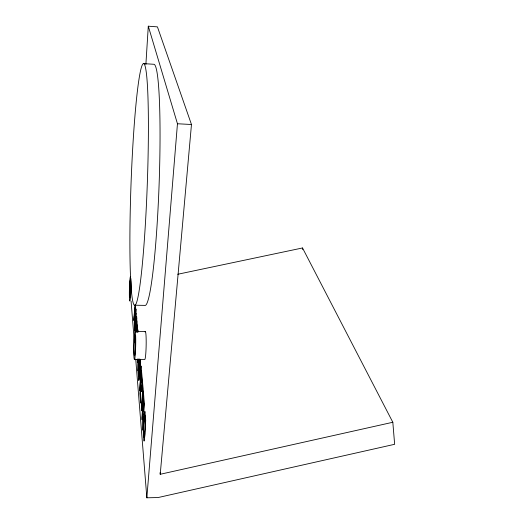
<?xml version="1.0" encoding="UTF-8"?>
<svg xmlns="http://www.w3.org/2000/svg" width="524" height="524" viewBox="0 0 524 524"><rect width="100%" height="100%" fill="white"/><g stroke="black" fill="none" stroke-linecap="round" stroke-linejoin="round"><path stroke-width="0.79" d="M138.035 359.019L138.041 370.809L138.257 359.104M137.445 331.299L137.046 320.871L136.286 332.131M140.478 359.274L139.895 375.079L141.08 365.988L141.31 368.555L139.705 390.884L140.923 369.82L139.672 379.238L140.19 361.593L138.847 380.548L138.703 378.832L140.091 359.287M135.526 305.066L134.53 328.41L134.334 315.979L133.882 320.603L133.764 319.142L135.166 304.883M137.183 332.039L137.019 324.828L136.554 331.712M145.875 64.544L148.292 26.2L157.436 26.862L191.47 124.502L160.226 474.279L392.823 422.265L394.644 444.3L158.143 497.538L146.844 497.8L135.723 359.064M135.69 332.124L136.509 319.935L135.434 329.131L135.912 313.188L134.733 330.886L134.616 329.478L135.978 308.944L135.631 325.299L136.646 316.444L136.836 318.54L135.919 332.164M137.674 332.229L137.845 329.786L138.048 332.072M137.314 359.091L137.34 362.392L137.557 359.307M139.214 359.012L138.087 371.346L138.519 376.586L139.476 359.195M146.844 497.8L177.459 123.756L148.292 26.2M177.741 274.262L302.518 247.963L392.823 422.265M134.347 359.438L144.663 359.484A13.978 1.12 -88.8 0 0 146.17 344.55A13.978 1.12 -88.8 0 0 145.076 331.908M135.087 331.482A14.01 0.95 -88.7 0 1 135.369 352.973A14.01 0.95 -88.7 0 1 133.751 351.964A14.01 0.95 -88.7 0 1 135.087 331.482L145.371 331.587M134.458 305.217L144.703 305.381A120.677 9.629 -87.9 0 0 158.982 187.821A120.677 9.629 -87.9 0 0 153.918 64.288L143.491 63.614A120.933 8.129 -87.9 0 0 129.893 244.06A120.933 8.129 -87.9 0 0 143.923 245.717A120.933 8.129 -87.9 0 0 143.491 63.614M177.459 123.756L191.47 124.502M302.518 247.963L302.721 249.535M160.056 472.655L160.226 474.279M131.079 301.117L134.413 342.742M130.876 278.519A12.314 0.753 -88.4 0 1 130.299 299.086A12.314 0.753 -88.4 0 1 129.376 290.846A12.314 0.753 -88.4 0 1 130.686 276.803M144.264 403.919L143.838 413.01L143.432 414.713L143.235 414.379L142.96 430.237L142.783 410.711L142.096 419.816L141.925 417.707L143.642 394.651L144.264 403.919M143.969 404.757L143.373 411.713L142.973 408.157L143.628 399.38L143.969 404.757M145.692 420.143L145.148 433.833L144.067 441.11C142.659 431.429 143.281 421.152 144.932 411.536L145.692 420.143M143.648 429.68L144.133 437.468L145.325 424.807L144.879 415.119L143.648 429.68M135.297 306.134L134.806 317.452L134.517 314.086L135.297 306.134M141.565 371.405L139.947 393.812L140.714 403.054L140.294 393.131L140.897 384.832L141.473 391.546L141.67 388.86L141.087 382.179L141.539 375.977L142.168 383.11L142.371 380.398L141.565 371.405M142.43 381.046L142.672 388.743L141.356 410.875L142.849 390.74L143.301 395.856L143.504 393.105L142.43 381.046M135.192 351.054A10.382 0.701 -88.7 0 0 134.995 335.085A10.382 0.701 -88.7 0 0 133.993 350.229A10.382 0.701 -88.7 0 0 135.192 351.054M130.397 295.051A9.098 0.557 -88.4 0 0 130.548 279.934A9.098 0.557 -88.4 0 0 129.566 291.298A9.098 0.557 -88.4 0 0 130.397 295.051"/></g></svg>
